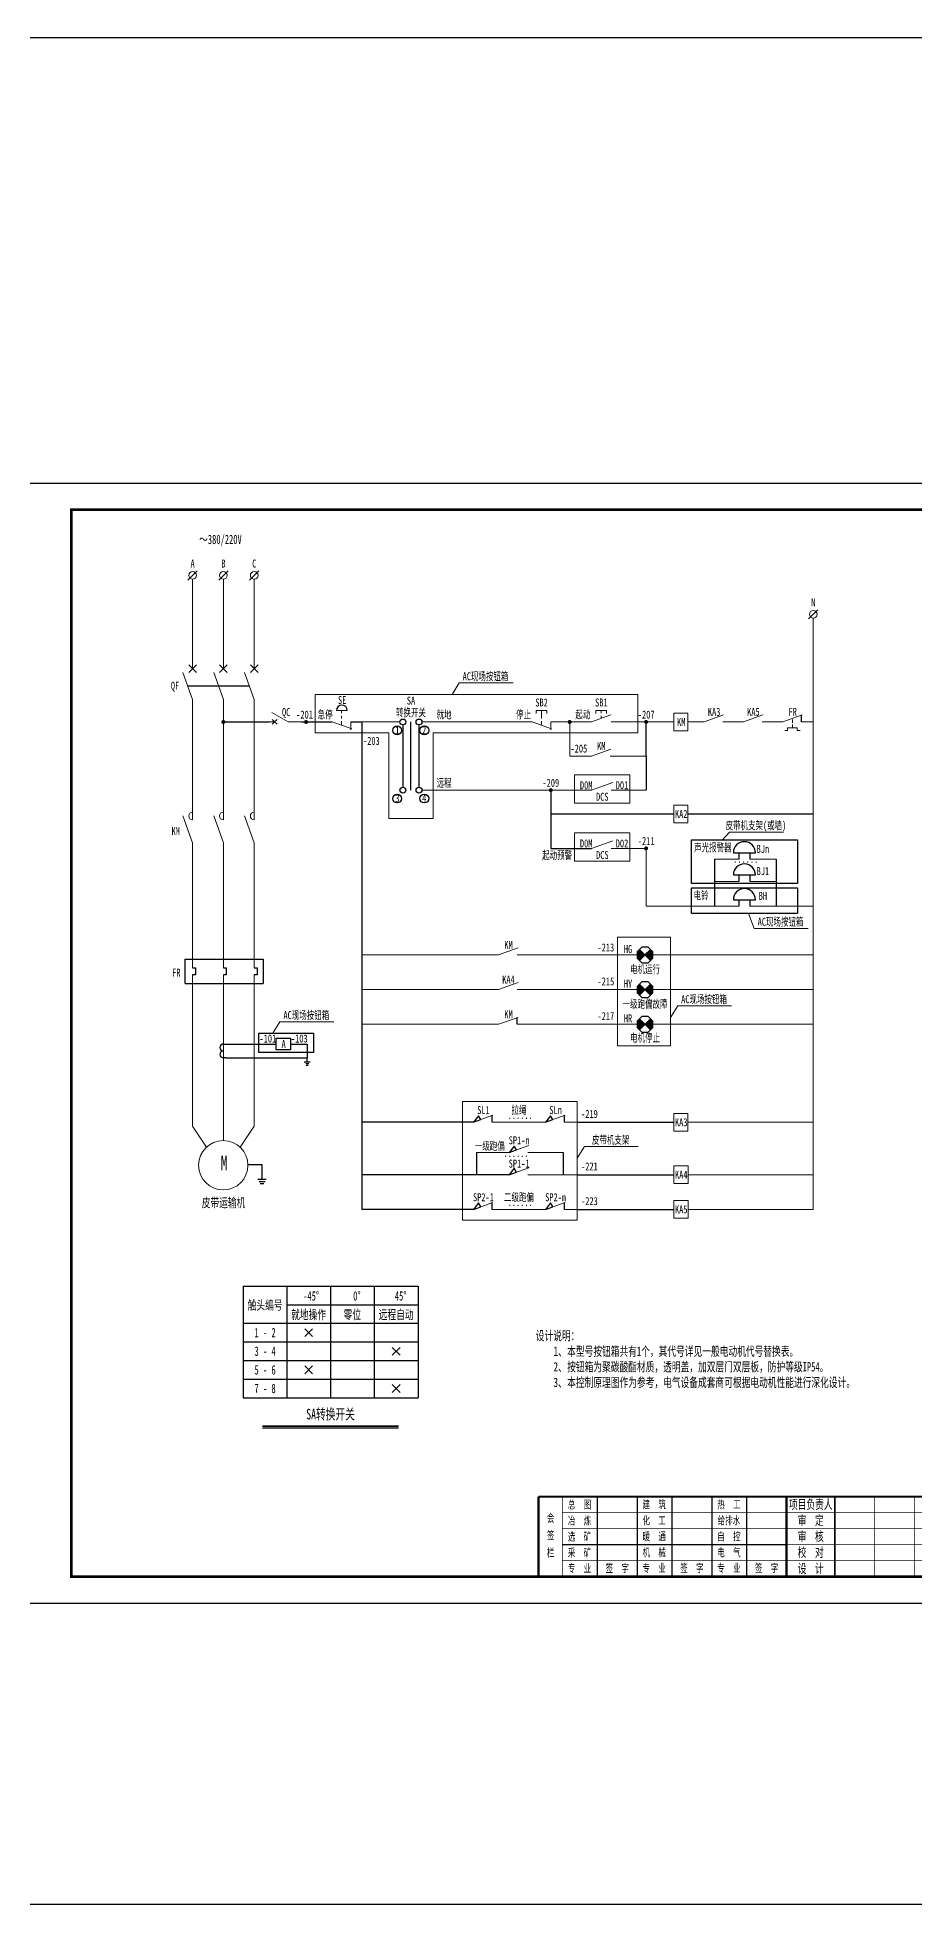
# Model space of a CAD drawing. Header units: millimetres. Extents: x 257344 to 1270023, y 272924 to 540726.
# Drawn here: x 1125034 to 1157905, y 272924 to 342924 of the extents above; entities that cross this region are included whole.
import ezdxf
from ezdxf.enums import TextEntityAlignment as Align

# ---------------------------------------------------------------- set-up
doc = ezdxf.new("R2010")
doc.units = ezdxf.units.MM
doc.linetypes.add('常规', pattern=[20, 10, 0, 10])
doc.linetypes.add('接地线', pattern=[1460, 500, 500, -200, 60, -200])
for name, color, linetype, lineweight in [('1轮廓实线层', 7, 'Continuous', 18), ('_0', 7, 'Continuous', 25), ('CAXA0层', 7, 'Continuous', 25), ('SW', 8, 'Continuous', 20)]:
    doc.layers.add(name, color=color, linetype=linetype, lineweight=lineweight)
for name, color, linetype in [('BORDER', 7, 'Continuous'), ('D1', 4, 'Continuous'), ('MX', 3, 'Continuous'), ('TEXT', 4, 'Continuous'), ('动力平面导线层', 3, '常规'), ('动力平面设备层', 1, 'Continuous'), ('图框', 7, 'Continuous'), ('标注-照明', 7, 'Continuous'), ('照明平面导线层', 3, 'Continuous'), ('照明平面设备层', 1, 'Continuous'), ('电气-接地设计-接地线', 3, '接地线'), ('电辅助1', 7, 'Continuous'), ('表格图框层', 7, 'Continuous')]:
    doc.layers.add(name, color=color, linetype=linetype)
doc.styles.add('HZ', font='', dxfattribs={"width": 0.75})
doc.styles.add('标准', font='', dxfattribs={"width": 0.667})
doc.styles.get('HZ').set_extended_font_data('SimSun')
doc.styles.get('标准').set_extended_font_data('NSimSun')

# ---------------------------------------------------------------- blocks, each defined once
blk = doc.blocks.new('3')
at = {"layer": 'TEXT', "color": 7, "lineweight": 25, "style": 'HZ', "width": 0.75}
for s, height, p in [('铜陵有色设计研究院有限责任公司', 400, (221501, 249018)), ('Tongling Nonferrous Design and Research Institute Co.,Ltd.', 200, (221613, 248659))]:
    blk.add_text(s, height=height, dxfattribs=at).set_placement(p)
blk = doc.blocks.new('铜陵有色图签02')
at = {"layer": '图框', "linetype": 'Continuous', "lineweight": 50}
for p, q in [((-38401, 3003), (-38401, 1)), ((-29100, 3001), (-29100, 0))]:
    blk.add_line(p, q, dxfattribs=at)
at = {"layer": '图框', "color": 7, "linetype": 'Continuous', "lineweight": 25}
for p, q in [((-36201, 3010), (-36201, 9)), ((-34701, 3010), (-34701, 9)), ((-33401, 3017), (-33401, 16)), ((-31901, 3017), (-31901, 16)), ((-30601, 3017), (-30601, 16)), ((-29100, 1201), (-37501, 1201))]:
    blk.add_line(p, q, dxfattribs=at)
at = {"layer": '图框', "color": 7, "linetype": 'Continuous', "lineweight": 35}
for p, q in [((-27300, 3001), (-27300, 1)), ((-21600, 1197), (-21600, -3)), ((-17100, 1200), (-17100, 0)), ((-15450, 0), (-15450, 1200)), ((-14550, 1200), (-14550, 0)), ((-12000, 1201), (-12000, 1)), ((-6900, 1202), (-6900, 2))]:
    blk.add_line(p, q, dxfattribs=at)
at = {"layer": '图框', "lineweight": 25}
blk.add_line((-17723, 1830), (-13223, 1830), dxfattribs=at)
at = {"layer": '图框', "lineweight": 70, "const_width": 70}
blk.add_lwpolyline([(-17980, 3001), (0, 3001), (-38401, 3001)], dxfattribs=at)
at = {"layer": '图框', "color": 7, "linetype": 'Continuous', "lineweight": 25, "const_width": 25}
for points in [[(-37501, 3000), (-37501, 0)], [(-25800, 3001), (-25800, 1)], [(-24300, 3001), (-24300, 1)], [(-23100, 2401), (-37501, 2401)], [(-23100, 1801), (-37501, 1801)], [(-23100, 1201), (-29100, 1201)], [(-602, 943), (-932, 371), (-272, 371), (-602, 943)], [(-12900, 600), (-18000, 600), (-37501, 600)]]:
    blk.add_lwpolyline(points, dxfattribs=at)
at = {"layer": '图框', "linetype": 'Continuous', "lineweight": 50, "const_width": 50}
for points in [[(-23100, 3001), (-23100, 1)], [(-18000, 3000), (-18000, 0)]]:
    blk.add_lwpolyline(points, dxfattribs=at)
at = {"layer": '图框', "lineweight": 50, "const_width": 50}
for points in [[(-12900, 3001), (-12900, 1)], [(-7800, 3001), (-7800, 1)], [(0, 3000), (0, 0)], [(-23100, 1200), (0, 1200)]]:
    blk.add_lwpolyline(points, dxfattribs=at)
at = {"layer": '图框', "lineweight": 25, "const_width": 35}
blk.add_lwpolyline([(-17723, 1930), (-13223, 1930)], dxfattribs=at)
at = {"layer": '图框', "color": 7, "linetype": 'Continuous', "lineweight": 35, "const_width": 25}
blk.add_lwpolyline([(-1200, 1201), (-1200, 0)], dxfattribs=at)
at = {"layer": '图框', "linetype": 'Continuous', "lineweight": 70, "const_width": 70}
blk.add_lwpolyline([(-38401, 1), (0, 0)], dxfattribs=at)
at = {"layer": '图框', "lineweight": 25}
blk.add_blockref('3', (-228268, -246986), dxfattribs=at)
at = {"layer": 'TEXT', "color": 7, "lineweight": 25, "style": '标准', "width": 0.667}
for s, height, p in [('总  图', 300, (-36862, 2555)), ('建  筑', 300, (-34062, 2562)), ('热  工', 300, (-31262, 2562)), ('项目负责人', 350, (-28197, 2541)), ('会', 300, (-37942, 2054)), ('冶  炼', 300, (-36862, 1955)), ('化  工', 300, (-34062, 1962)), ('给排水', 300, (-31262, 1962)), ('审  定', 350, (-28197, 1941)), ('签', 300, (-37942, 1404)), ('选  矿', 300, (-36862, 1355)), ('暖  通', 300, (-34062, 1362)), ('自  控', 300, (-31262, 1362)), ('审  核', 350, (-28197, 1341)), ('栏', 300, (-37942, 754)), ('采  矿', 300, (-36862, 754)), ('机  械', 300, (-34062, 761)), ('电  气', 300, (-31262, 761)), ('校  对', 350, (-28197, 741)), ('项目编号', 350, (-22343, 730)), ('专业', 350, (-17559, 730)), ('比例', 350, (-15009, 730)), ('所属', 350, (-12438, 730)), ('图号', 350, (-7339, 495)), ('专  业', 300, (-36862, 170)), ('签  字', 300, (-35449, 170)), ('专  业', 300, (-34062, 177)), ('签  字', 300, (-32649, 177)), ('专  业', 300, (-31262, 177)), ('签  字', 300, (-29849, 177)), ('设  计', 350, (-28197, 139)), ('设计阶段', 350, (-22343, 130)), ('图幅', 350, (-17559, 130)), ('日期', 350, (-15009, 130)), ('图号', 350, (-12438, 130))]:
    blk.add_text(s, height=height, dxfattribs=at).set_placement(p, align=Align.CENTER)
blk = doc.blocks.new('*U49')
at = {"layer": '1轮廓实线层'}
for p, q in [((0, 15), (0, 10)), ((0, 5), (-3.5, 11.06)), ((0, 10), (-0.88, 10.88)), ((0, 10), (-0.88, 9.12)), ((0, 10), (0.88, 10.88)), ((0, 10), (0.88, 9.12)), ((0, 5), (0, 0))]:
    blk.add_line(p, q, dxfattribs=at)

msp = doc.modelspace()

# ---------------------------------------------------------------- hatches: boundary and pattern name
at = {"linetype": 'ByBlock', "lineweight": 25}
h = msp.add_hatch(dxfattribs=at)
h.set_pattern_fill('ANSI31', color=3, scale=184.8, style=0)
h.set_pattern_definition([(45, (583397.426, 310720.05), (-16.3341666, 16.3341666), [])])
h.paths.add_polyline_path([(1147799.78629, 308525.08856), (1147590.88261, 308734.3394, 0.1991281417), (1147504.10629, 308525.08856, 0.1986966109), (1147590.53545, 308316.18488)])
h.paths.add_polyline_path([(1148009.03713, 308733.99224), (1147799.78629, 308525.08856), (1148008.68998, 308315.83772, 0.1991281417), (1148095.46629, 308525.08856, 0.1986966109)])
h = msp.add_hatch(dxfattribs=at)
h.set_pattern_fill('ANSI31', color=2, scale=184.8, style=0)
h.set_pattern_definition([(45, (583397.426, 309420.05), (-16.3341666, 16.3341666), [])])
h.paths.add_polyline_path([(1147799.78629, 307225.08856), (1147590.88261, 307434.3394, 0.1991281417), (1147504.10629, 307225.08856, 0.1986966109), (1147590.53545, 307016.18488)])
h.paths.add_polyline_path([(1148009.03713, 307433.99224), (1147799.78629, 307225.08856), (1148008.68998, 307015.83772, 0.1991281417), (1148095.46629, 307225.08856, 0.1986966109)])
h = msp.add_hatch(dxfattribs=at)
h.set_pattern_fill('ANSI31', color=1, scale=184.8, style=0)
h.set_pattern_definition([(45, (583397.426, 308120.05), (-16.3341666, 16.3341666), [])])
h.paths.add_polyline_path([(1147799.78629, 305925.08856), (1147590.88261, 306134.3394, 0.1991281417), (1147504.10629, 305925.08856, 0.1986966109), (1147590.53545, 305716.18488)])
h.paths.add_polyline_path([(1148009.03713, 306133.99224), (1147799.78629, 305925.08856), (1148008.68998, 305715.83772, 0.1991281417), (1148095.46629, 305925.08856, 0.1986966109)])

# ---------------------------------------------------------------- linework, layer by layer
at = {"color": 0, "linetype": 'ByBlock', "lineweight": 20}
for p, q in [((1150018.05727, 317259.44352), (1149412.94549, 317259.44352)), ((1151489.68232, 317259.44352), (1150719.79852, 317259.44352)), ((1152961.30737, 317259.44352), (1152191.42357, 317259.44352)), ((1153326.85682, 317349.89352), (1153326.85682, 317229.29352)), ((1153326.85682, 317162.29691), (1153326.85682, 317041.69691)), ((1154106.0741, 317259.44352), (1153663.04862, 317259.44352)), ((1153037.41682, 316933.15691), (1153145.95682, 316933.15691)), ((1153145.95682, 316933.15691), (1153145.95682, 317041.69691)), ((1153145.95682, 317041.69691), (1153507.75682, 317041.69691)), ((1153507.75682, 317041.69691), (1153507.75682, 316933.15691)), ((1153507.75682, 316933.15691), (1153616.29682, 316933.15691))]:
    msp.add_line(p, q, dxfattribs=at)
at = {"color": 3, "linetype": 'ByBlock', "lineweight": 25}
for p, q in [((1148009.03713, 308733.99224), (1147590.53545, 308316.18488)), ((1148008.68998, 308315.83772), (1147590.88261, 308734.3394))]:
    msp.add_line(p, q, dxfattribs=at)
at = {"linetype": 'ByBlock'}
for p, q in [((1130567.1072, 308363.05692), (1133489.4935, 308363.05692)), ((1130567.1072, 307458.17327), (1130567.1072, 308363.05692)), ((1130849.06131, 308038.77932), (1130956.868, 308038.77932)), ((1130956.868, 308038.77932), (1130956.868, 307782.45087)), ((1132003.92691, 308038.77932), (1132111.7336, 308038.77932)), ((1132111.7336, 308038.77932), (1132111.7336, 307782.45087)), ((1133158.79251, 308038.77932), (1133266.5992, 308038.77932)), ((1133266.5992, 308038.77932), (1133266.5992, 307782.45087)), ((1133489.4935, 308363.05692), (1133489.4935, 307458.17327)), ((1130567.1072, 307458.17327), (1133489.4935, 307458.17327)), ((1130956.868, 307782.45087), (1130849.06131, 307782.45087)), ((1132111.7336, 307782.45087), (1132003.92691, 307782.45087)), ((1133266.5992, 307782.45087), (1133158.79251, 307782.45087))]:
    msp.add_line(p, q, dxfattribs=at)
at = {"color": 2, "linetype": 'ByBlock', "lineweight": 25}
for p, q in [((1148009.03713, 307433.99224), (1147590.53545, 307016.18488)), ((1148008.68998, 307015.83772), (1147590.88261, 307434.3394))]:
    msp.add_line(p, q, dxfattribs=at)
at = {"color": 1, "linetype": 'ByBlock', "lineweight": 25}
for p, q in [((1148009.03713, 306133.99224), (1147590.53545, 305716.18488)), ((1148008.68998, 305715.83772), (1147590.88261, 306134.3394))]:
    msp.add_line(p, q, dxfattribs=at)
at = {"color": 3}
msp.add_lwpolyline([(267543.57835, 342923.7246), (1270023.47933, 342923.7246), (1270023.47933, 272923.7246), (267543.57835, 272923.7246)], close=True, dxfattribs=at)
at = {"color": 7, "linetype": 'ByBlock', "lineweight": 20, "const_width": 75}
for points in [[(1131966.42691, 317259.44352, 1), (1132041.42691, 317259.44352, 1)], [(1135065.98303, 317259.44352, 1), (1135140.98303, 317259.44352, 1)], [(1144942.87741, 317259.44352, 1), (1145017.87741, 317259.44352, 1)], [(1147806.55341, 317259.44352, 1), (1147881.55341, 317259.44352, 1)], [(1144232.23906, 314703.19514, 1), (1144307.23906, 314703.19514, 1)], [(1147806.55341, 312520.37493, 1), (1147881.55341, 312520.37493, 1)]]:
    msp.add_lwpolyline(points, format="xyb", close=True, dxfattribs=at)
at = {"color": 3, "linetype": 'ByBlock', "lineweight": 25}
msp.add_lwpolyline([(1147677.31163, 308820.76856), (1147504.10629, 308647.56322), (1147504.10629, 308402.61389), (1147677.31163, 308229.40856), (1147922.26096, 308229.40856), (1148095.46629, 308402.61389), (1148095.46629, 308647.56322), (1147922.26096, 308820.76856)], close=True, dxfattribs=at)
at = {"color": 2, "linetype": 'ByBlock', "lineweight": 25}
msp.add_lwpolyline([(1147677.31163, 307520.76856), (1147504.10629, 307347.56322), (1147504.10629, 307102.61389), (1147677.31163, 306929.40856), (1147922.26096, 306929.40856), (1148095.46629, 307102.61389), (1148095.46629, 307347.56322), (1147922.26096, 307520.76856)], close=True, dxfattribs=at)
at = {"color": 1, "linetype": 'ByBlock', "lineweight": 25}
msp.add_lwpolyline([(1147677.31163, 306220.76856), (1147504.10629, 306047.56322), (1147504.10629, 305802.61389), (1147677.31163, 305629.40856), (1147922.26096, 305629.40856), (1148095.46629, 305802.61389), (1148095.46629, 306047.56322), (1147922.26096, 306220.76856)], close=True, dxfattribs=at)
at = {"layer": '_0', "color": 0, "linetype": 'ByBlock', "ltscale": 500}
msp.add_line((1130668.61356, 318609.56866), (1132978.34476, 318609.56866), dxfattribs=at)
at = {"layer": '_0', "color": 0, "lineweight": -3}
for p, q in [((1132090.59356, 304665.82271), (1132003.9269, 304665.82272)), ((1132003.92691, 305185.82272), (1132090.59358, 305185.82271))]:
    msp.add_line(p, q, dxfattribs=at)
at = {"layer": '_0', "color": 0}
for p, q in [((1132090.59356, 304665.74525), (1135144.15931, 304665.74525)), ((1132090.59358, 305185.74525), (1133984.84333, 305185.74525)), ((1134516.53587, 305185.74525), (1135144.15931, 305185.74525)), ((1135031.65931, 304515.74525), (1135256.65931, 304515.74525)), ((1135144.15931, 305185.74525), (1135144.15931, 304665.74525)), ((1135144.15931, 304515.74525), (1135144.15931, 304665.74525)), ((1135089.69966, 304455.74525), (1135200.10011, 304455.74525)), ((1135107.25808, 304394.83321), (1135181.34769, 304394.83321))]:
    msp.add_line(p, q, dxfattribs=at)
at = {"layer": '_0', "color": 0, "linetype": 'ByBlock'}
msp.add_line((1132921.92274, 300668.29164), (1133454.21678, 300668.29164), dxfattribs=at)
at = {"layer": '_0', "linetype": 'ByBlock'}
msp.add_line((1133454.21678, 300119.92173), (1133454.21678, 300672.30563), dxfattribs=at)
at = {"layer": '_0', "color": 0, "lineweight": -3}
for centre in [(1132003.9269, 304795.74526), (1132003.92691, 305055.74526)]:
    msp.add_arc(centre, 130, 89.9999984525, 269.9999984525, dxfattribs=at)
at = {"layer": 'BORDER'}
msp.add_lwpolyline([(1133984.84333, 305401.22201), (1134516.53587, 305401.22201), (1134516.53587, 304970.2685), (1133984.84333, 304970.2685)], close=True, dxfattribs=at)
at = {"layer": 'CAXA0层', "color": 2, "linetype": 'ByBlock', "lineweight": 40}
msp.add_line((1133471.20875, 290856.75268), (1138569.35404, 290856.75268), dxfattribs=at)
at = {"layer": 'CAXA0层', "color": 2, "linetype": 'ByBlock', "lineweight": 0}
msp.add_line((1133471.20875, 290791.26975), (1138569.35404, 290791.26975), dxfattribs=at)
at = {"layer": 'D1', "color": 2, "linetype": 'ByBlock'}
for p, q in [((1151115.42495, 312358.84276), (1151940.95775, 312358.84276)), ((1151321.82495, 312358.84276), (1151321.82495, 312111.00874)), ((1151734.59135, 312358.84276), (1151734.59135, 312111.00874)), ((1151115.42495, 311525.37289), (1151940.95775, 311525.37289)), ((1151321.82495, 311525.37289), (1151321.82495, 311277.53886)), ((1151734.59135, 311525.37289), (1151734.59135, 311277.53886)), ((1151115.42495, 310597.48539), (1151940.95775, 310597.48539)), ((1151321.82495, 310597.48539), (1151321.82495, 310349.65136)), ((1151734.59135, 310597.48539), (1151734.59135, 310349.65136))]:
    msp.add_line(p, q, dxfattribs=at)
at = {"layer": 'D1', "color": 1, "linetype": 'ByBlock'}
msp.add_arc((1136445.2947, 317691.05932), 200.52575, 0, 180, dxfattribs=at)
at = {"layer": 'D1', "color": 2, "linetype": 'ByBlock'}
for centre in [(1151528.19135, 312358.84276), (1151528.19135, 311525.37289), (1151528.19135, 310597.48539)]:
    msp.add_arc(centre, 412.7664, 0, 180, dxfattribs=at)
at = {"layer": 'MX', "color": 7, "linetype": 'ByBlock', "lineweight": 20}
for p, q in [((1130675.83147, 322580.28953), (1131022.29115, 322926.74921)), ((1131830.69707, 322580.28953), (1132177.15675, 322926.74921)), ((1132985.56267, 322580.28953), (1133332.02235, 322926.74921)), ((1130849.06131, 322609.33142), (1130849.06131, 319259.18056)), ((1132003.92691, 322609.33142), (1132003.92691, 319259.18056)), ((1133158.79251, 322609.33142), (1133158.79251, 319259.18056)), ((1153932.79907, 321120.53205), (1154279.25875, 321466.99173)), ((1130993.41951, 319403.53876), (1130704.70311, 319114.82236)), ((1130993.41951, 319114.82236), (1130704.70311, 319403.53876)), ((1132148.28511, 319403.53876), (1131859.56871, 319114.82236)), ((1132148.28511, 319114.82236), (1131859.56871, 319403.53876)), ((1133303.15071, 319403.53876), (1133014.43431, 319114.82236)), ((1133303.15071, 319114.82236), (1133014.43431, 319403.53876)), ((1130849.06131, 318104.31496), (1130488.16581, 319114.82236)), ((1132003.92691, 318104.31496), (1131643.03141, 319114.82236)), ((1133158.79251, 318104.31496), (1132797.89701, 319114.82236)), ((1130849.06131, 313591.68373), (1130849.06131, 318114.44908)), ((1132003.92691, 313591.68373), (1132003.92691, 318114.44908)), ((1133158.79251, 313591.68373), (1133158.79251, 318114.44908)), ((1130849.06131, 312725.53453), (1130488.16581, 313736.04193)), ((1132003.92691, 312725.53453), (1131643.03141, 313736.04193)), ((1133158.79251, 312725.53453), (1132797.89701, 313736.04193)), ((1130849.06131, 308038.77932), (1130849.06131, 312725.53453)), ((1132003.92691, 312725.53453), (1132003.92691, 308038.77932)), ((1133158.79251, 312725.53453), (1133158.79251, 308038.77932)), ((1130849.06131, 307791.30595), (1130849.06131, 302112.03162)), ((1132003.92691, 307782.45087), (1132003.92691, 301566.18721)), ((1133158.79251, 307782.45087), (1133158.79251, 302112.03162)), ((1130849.06131, 302112.03162), (1131375.31726, 301314.20605)), ((1133158.79251, 302112.03162), (1132632.53657, 301314.20605))]:
    msp.add_line(p, q, dxfattribs=at)
for centre, radius in [((1130849.06131, 322753.51594), 144.35795), ((1132003.92495, 322753.51594), 144.35795), ((1133158.78859, 322753.51594), 144.35795), ((1154106.02499, 321293.75846), 144.35795), ((1131998.39563, 300642.31128), 923.89248)]:
    msp.add_circle(centre, radius, dxfattribs=at)
for centre in [(1130849.06131, 313736.04193), (1132003.92691, 313736.04193), (1133158.79251, 313736.04193)]:
    msp.add_arc(centre, 144.3582, 89.9999972252, 269.9999944505, dxfattribs=at)
at = {"layer": 'SW', "color": 7, "linetype": 'ByBlock', "lineweight": 25}
for p, q in [((1132741.51788, 296113.03657), (1139299.04492, 296113.03657)), ((1132741.51788, 296113.03657), (1132741.51788, 291923.98307)), ((1134380.89964, 296113.03657), (1134380.89964, 291923.98307)), ((1136020.2814, 296113.03657), (1136020.2814, 291923.98307)), ((1137659.66316, 296113.03657), (1137659.66316, 291923.98307)), ((1139299.04492, 296113.03657), (1139299.04492, 291923.98307)), ((1134380.89964, 295414.86099), (1139299.04492, 295414.86099)), ((1132741.51788, 294716.6854), (1139299.04492, 294716.6854)), ((1132741.51788, 294018.50982), (1139299.04492, 294018.50982)), ((1135052.48511, 294513.94944), (1135348.69593, 294217.73863)), ((1135052.48511, 294217.73863), (1135348.69593, 294513.94944)), ((1132741.51788, 293320.33424), (1139299.04492, 293320.33424)), ((1138331.24863, 293815.77386), (1138627.45945, 293519.56305)), ((1138331.24863, 293519.56305), (1138627.45945, 293815.77386)), ((1132741.51788, 292622.15866), (1139299.04492, 292622.15866)), ((1135052.48511, 293117.59828), (1135348.69593, 292821.38746)), ((1135052.48511, 292821.38746), (1135348.69593, 293117.59828)), ((1132741.51788, 291923.98307), (1139299.04492, 291923.98307)), ((1132741.51788, 291923.98307), (1139299.04492, 291923.98307)), ((1132741.51788, 291923.98307), (1139299.04492, 291923.98307)), ((1138331.24863, 292419.42269), (1138627.45945, 292123.21188)), ((1138331.24863, 292123.21188), (1138627.45945, 292419.42269))]:
    msp.add_line(p, q, dxfattribs=at)
at = {"layer": 'TEXT', "color": 7, "linetype": 'ByBlock', "ltscale": 100}
for centre in [(1138730.00675, 317259.44352), (1139333.49425, 317259.44352)]:
    msp.add_circle(centre, 109.725, dxfattribs=at)
at = {"layer": '动力平面导线层', "color": 0, "linetype": 'ByBlock'}
for p, q in [((1134925.1565, 317259.44352), (1136079.73763, 317259.44352)), ((1136781.47888, 317259.44352), (1137204.50815, 317259.44352)), ((1137204.48632, 298988.59366), (1137204.50815, 317259.44352)), ((1147844.05341, 315981.31933), (1147844.05341, 314703.19514)), ((1144269.73906, 314703.19514), (1144269.73906, 312520.37493)), ((1144269.73906, 313811.62147), (1148877.19801, 313811.62147)), ((1144269.73906, 312520.37493), (1145791.36748, 312520.37493)), ((1150405.3032, 312111.00874), (1150405.3032, 310349.65136)), ((1152718.71385, 312111.00874), (1152718.71385, 310349.65136)), ((1141374.69365, 302256.07829), (1137204.49022, 302256.07829)), ((1145263.78404, 302256.07829), (1148877.19039, 302256.07829)), ((1141485.24197, 301122.06353), (1141485.24197, 300288.59366)), ((1144737.26082, 301122.06353), (1144737.26082, 300288.59366)), ((1142711.87715, 300288.59366), (1137204.48787, 300288.59366)), ((1145263.81148, 300288.59366), (1148877.21784, 300288.59366)), ((1141374.7211, 298988.59366), (1137204.48632, 298988.59366)), ((1145263.81148, 298988.59366), (1148877.21784, 298988.59366))]:
    msp.add_line(p, q, dxfattribs=at)
at = {"layer": '动力平面导线层', "color": 0, "linetype": 'ByBlock', "lineweight": -3, "ltscale": 100}
for p, q in [((1153663.04862, 317259.44352), (1153663.04862, 317520.87559)), ((1142076.40746, 302256.07829), (1142076.40746, 302517.51036)), ((1144780.09246, 302256.07829), (1144780.09246, 302517.51036)), ((1142076.4349, 298988.59366), (1142076.4349, 299250.02573)), ((1144780.1199, 298988.59366), (1144780.1199, 299250.02573))]:
    msp.add_line(p, q, dxfattribs=at)
at = {"layer": '动力平面导线层', "color": 3, "linetype": 'ByBlock'}
for p, q in [((1149541.70459, 312840.4468), (1153514.71172, 312840.4468)), ((1149541.70459, 311205.93442), (1149541.70459, 312840.4468)), ((1153514.71172, 312840.4468), (1153514.71172, 311205.93442)), ((1153514.71172, 311205.93442), (1149541.70459, 311205.93442))]:
    msp.add_line(p, q, dxfattribs=at)
at = {"layer": '动力平面导线层', "color": 6, "linetype": 'ByBlock'}
for p, q in [((1149541.70459, 311045.98949), (1153514.71172, 311045.98949)), ((1149541.70459, 310081.74838), (1149541.70459, 311045.98949)), ((1153514.71172, 311045.98949), (1153514.71172, 310081.74838)), ((1153514.71172, 310081.74838), (1149541.70459, 310081.74838))]:
    msp.add_line(p, q, dxfattribs=at)
msp.add_lwpolyline([(1133326.94883, 305589.42035), (1135382.8751, 305589.42035), (1135382.8751, 304868.39569), (1133326.94883, 304868.39569)], close=True, dxfattribs=at)
at = {"layer": '动力平面设备层', "color": 0, "linetype": 'ByBlock', "lineweight": -3, "ltscale": 100}
for p, q in [((1133299.44519, 300119.92173), (1133608.98838, 300119.92173)), ((1133341.15508, 300035.70725), (1133567.27848, 300035.70725)), ((1133382.86497, 299951.49278), (1133525.56859, 299951.49278))]:
    msp.add_line(p, q, dxfattribs=at)
at = {"layer": '图框', "linetype": 'Continuous', "lineweight": 100, "const_width": 100}
msp.add_lwpolyline([(1126308.79781, 285214.48919), (1182208.79781, 285214.48919), (1182208.79781, 325214.48919), (1126308.79781, 325214.48919)], close=True, dxfattribs=at)
at = {"layer": '标注-照明', "linetype": 'ByBlock', "lineweight": 25, "ltscale": 100}
for p, q in [((1132003.92691, 317259.44352), (1133738.07818, 317259.44352)), ((1138730.00675, 317149.71852), (1138730.00675, 314812.92014)), ((1139333.49425, 317149.71852), (1139333.49425, 314812.92014)), ((1143015.11518, 305925.08856), (1143015.11518, 306186.52063))]:
    msp.add_line(p, q, dxfattribs=at)
at = {"layer": '标注-照明', "color": 0, "linetype": 'ByBlock', "lineweight": 25, "ltscale": 100}
msp.add_line((1139031.96099, 314703.19514), (1139031.96099, 317259.44352), dxfattribs=at)
at = {"layer": '标注-照明', "linetype": 'ByBlock', "lineweight": 25, "ltscale": 100}
for centre, radius in [((1138516.71108, 316944.09176), 164.79793), ((1139532.95214, 316944.09176), 164.79793), ((1138516.71108, 314387.84339), 164.79793), ((1138730.00675, 314703.19514), 109.725), ((1139333.49425, 314703.19514), 109.725), ((1139532.95214, 314387.84339), 164.79793)]:
    msp.add_circle(centre, radius, dxfattribs=at)
at = {"layer": '照明平面导线层', "color": 0, "linetype": 'ByBlock', "lineweight": 20}
for p, q in [((1154106.28763, 298988.59366), (1154106.02891, 321149.40051)), ((1136079.73763, 317259.44352), (1136810.85177, 316998.01145)), ((1136430.60826, 317590.81057), (1136430.60826, 317691.05932)), ((1136430.60826, 317384.75445), (1136430.60826, 317485.0032)), ((1136430.60826, 317133.97906), (1136430.60826, 317284.5057)), ((1136781.47888, 317259.44352), (1136781.47888, 316958.22381)), ((1137204.50815, 317259.44352), (1138620.28175, 317259.44352)), ((1143567.99781, 317259.44352), (1139443.21925, 317259.44352)), ((1143567.99781, 317259.44352), (1144299.11194, 316998.01145)), ((1143918.86843, 317490.56182), (1143918.86843, 317691.05932)), ((1143918.86843, 317384.75445), (1143918.86843, 317485.0032)), ((1143918.86843, 317133.97906), (1143918.86843, 317284.5057)), ((1145791.36748, 317259.44352), (1144269.73906, 317259.44352)), ((1144269.73906, 317259.44352), (1144269.73906, 316958.22381)), ((1144980.37741, 317259.44352), (1144980.37741, 315981.31933)), ((1145791.36748, 317259.44352), (1146522.48162, 317520.87559)), ((1146156.92455, 317590.81057), (1146156.92455, 317691.05932)), ((1146156.92455, 317390.15955), (1146156.92455, 317485.35263)), ((1146534.06696, 317259.44352), (1148877.19801, 317259.44352)), ((1150018.05727, 317259.44352), (1150749.1714, 317520.87559)), ((1151489.68232, 317259.44352), (1152220.79645, 317520.87559)), ((1152961.30737, 317259.44352), (1153692.4215, 317520.87559)), ((1145791.36748, 315981.31933), (1144980.37741, 315981.31933)), ((1145791.36748, 315981.31933), (1146522.48162, 316242.7514)), ((1146493.10873, 315981.31933), (1147844.05341, 315981.31933)), ((1139443.21925, 314703.19514), (1140230.60902, 314703.19514)), ((1140230.60902, 314703.19514), (1145791.36748, 314703.19514)), ((1146534.06696, 314703.19514), (1147844.05341, 314703.19514)), ((1146534.06696, 312520.37493), (1147844.05341, 312520.37493)), ((1147844.05341, 312520.37493), (1147844.05341, 310349.65136)), ((1150405.3032, 312111.00874), (1151321.82495, 312111.00874)), ((1151734.59135, 312111.00874), (1152718.71385, 312111.00874)), ((1150405.3032, 311277.53886), (1151321.82495, 311277.53886)), ((1151734.59135, 311277.53886), (1152718.71385, 311277.53886)), ((1147844.05341, 310349.65136), (1151321.82495, 310349.65136)), ((1151734.59135, 310349.65136), (1154106.14885, 310349.65136)), ((1142313.37393, 308525.08856), (1143044.48806, 308786.52063)), ((1137204.49771, 308525.08856), (1142313.37393, 308525.08856)), ((1143015.11518, 308525.08856), (1147504.10629, 308525.08856)), ((1148095.46629, 308525.08856), (1154106.18222, 308525.08856)), ((1142313.37393, 307225.08856), (1143044.48806, 307486.52063)), ((1137204.49616, 307225.08856), (1142313.37393, 307225.08856)), ((1143015.11518, 307225.08856), (1147504.10629, 307225.08856)), ((1148095.46629, 307225.08856), (1154106.21044, 307225.08856)), ((1142313.37393, 305925.08856), (1137204.49461, 305925.08856)), ((1142313.37393, 305925.08856), (1143044.48806, 306186.52063)), ((1143015.11518, 305925.08856), (1147504.10629, 305925.08856)), ((1148095.46629, 305925.08856), (1154106.19633, 305925.08856)), ((1141374.69365, 302256.07829), (1142105.80779, 302517.51036)), ((1144078.37865, 302256.07829), (1144809.49278, 302517.51036)), ((1142076.4349, 302256.07829), (1144078.37865, 302256.07829)), ((1144780.1199, 302256.07829), (1145263.78404, 302256.07829)), ((1149412.93787, 302256.07829), (1154106.23966, 302256.07829)), ((1141485.24197, 301122.06353), (1142711.87715, 301122.06353)), ((1142711.87715, 301122.06353), (1143442.99129, 301383.4956)), ((1143413.6184, 301122.06353), (1144737.26082, 301122.06353)), ((1142711.87715, 300288.59366), (1143442.99129, 300550.02573)), ((1143413.6184, 300288.59366), (1145263.81148, 300288.59366)), ((1149412.96532, 300288.59366), (1154106.26711, 300288.59366)), ((1141374.7211, 298988.59366), (1142105.83523, 299250.02573)), ((1142076.46235, 298988.59366), (1144078.40609, 298988.59366)), ((1144078.40609, 298988.59366), (1144809.52023, 299250.02573)), ((1144780.14734, 298988.59366), (1145263.81148, 298988.59366)), ((1149412.96532, 298988.59366), (1154106.26711, 298988.59366))]:
    msp.add_line(p, q, dxfattribs=at)
at = {"layer": '照明平面导线层', "color": 6, "linetype": 'ByBlock', "lineweight": 20}
for p, q in [((1140838.63699, 318720.39948), (1140573.75673, 318292.77246)), ((1140838.63699, 318720.39948), (1142857.27557, 318720.39948)), ((1135446.02649, 318292.77246), (1147529.15841, 318292.77246)), ((1147529.15841, 318292.77246), (1147529.15841, 316857.94219)), ((1138197.2487, 316857.94219), (1135446.02649, 316857.94219)), ((1147529.15841, 316857.94219), (1139864.19767, 316857.94219)), ((1151893.21687, 309518.29484), (1151676.8258, 310081.74838)), ((1151893.21687, 309518.29484), (1153911.85545, 309518.29484)), ((1146765.39902, 309188.50544), (1148761.37769, 309188.50544)), ((1146766.3016, 305116.01386), (1146766.3016, 309188.50544)), ((1148761.37769, 305116.01386), (1148761.37769, 309188.50544)), ((1149026.25795, 306614.35482), (1148761.37769, 306186.7278)), ((1149026.25795, 306614.35482), (1151044.89653, 306614.35482)), ((1134124.56125, 306017.04737), (1133859.68098, 305589.42035)), ((1134124.56125, 306017.04737), (1136143.19982, 306017.04737)), ((1146765.39902, 305116.01386), (1148761.37769, 305116.01386))]:
    msp.add_line(p, q, dxfattribs=at)
at = {"layer": '照明平面导线层', "color": 1, "linetype": 'ByBlock', "lineweight": 20}
msp.add_line((1136645.7922, 317691.05932), (1136244.7972, 317691.05932), dxfattribs=at)
at = {"layer": '照明平面导线层', "color": 7, "linetype": 'ByBlock', "lineweight": 20}
for p, q in [((1145791.36748, 314703.19514), (1146595.59303, 314990.77042)), ((1145791.36748, 312520.37493), (1146595.59303, 312807.95021))]:
    msp.add_line(p, q, dxfattribs=at)
at = {"layer": '照明平面导线层', "color": 3, "linetype": 'ByBlock', "lineweight": 20}
for p, q in [((1150971.773, 313132.21793), (1150706.89274, 312840.4468)), ((1150971.773, 313132.21793), (1152990.41158, 313132.21793)), ((1140958.66386, 303036.37158), (1145263.78404, 303036.37158)), ((1140958.66386, 298585.85071), (1140958.66386, 303036.37158)), ((1145263.78404, 303036.37158), (1145263.78404, 298585.85071)), ((1145528.69175, 301340.32778), (1145263.81148, 300912.70076)), ((1145528.69175, 301340.32778), (1147547.33033, 301340.32778)), ((1145263.78404, 298585.85071), (1140958.66386, 298585.85071))]:
    msp.add_line(p, q, dxfattribs=at)
at = {"layer": '照明平面导线层', "color": 0, "linetype": 'ByBlock', "lineweight": 20}
for points in [[(1144119.36593, 317570.76082), (1144119.36593, 317691.05932), (1143718.37093, 317691.05932), (1143718.37093, 317570.76082)], [(1146357.42205, 317570.76082), (1146357.42205, 317691.05932), (1145956.42705, 317691.05932), (1145956.42705, 317570.76082)]]:
    msp.add_lwpolyline(points, dxfattribs=at)
for points in [[(1148877.19801, 317590.21686), (1149412.94549, 317590.21686), (1149412.94549, 316928.67017), (1148877.19801, 316928.67017)], [(1148877.19801, 314142.39481), (1149412.94549, 314142.39481), (1149412.94549, 313480.84812), (1148877.19801, 313480.84812)], [(1148877.19039, 302586.85164), (1149412.93787, 302586.85164), (1149412.93787, 301925.30495), (1148877.19039, 301925.30495)], [(1148877.21784, 300619.367), (1149412.96532, 300619.367), (1149412.96532, 299957.82031), (1148877.21784, 299957.82031)], [(1148877.21784, 299319.367), (1149412.96532, 299319.367), (1149412.96532, 298657.82031), (1148877.21784, 298657.82031)]]:
    msp.add_lwpolyline(points, close=True, dxfattribs=at)
at = {"layer": '照明平面设备层', "color": 0, "lineweight": -3, "ltscale": 100}
msp.add_lwpolyline([(1123808.79781, 326214.48919), (1183208.79781, 326214.48919), (1183208.79781, 284214.48919), (1123808.79781, 284214.48919)], close=True, dxfattribs=at)
at = {"layer": '电气-接地设计-接地线', "color": 0, "linetype": 'ByBlock', "lineweight": -3}
for p, q in [((1147844.05341, 315981.31933), (1147844.05341, 317259.44352)), ((1149412.94549, 313811.62147), (1154106.04533, 313811.62147))]:
    msp.add_line(p, q, dxfattribs=at)
at = {"layer": '电辅助1', "color": 7, "linetype": 'ByBlock', "ltscale": 100}
for points in [[(1141649.85511, 302354.47063), (1141558.84285, 302496.5079), (1141374.69365, 302256.07829)], [(1144353.5401, 302354.47063), (1144262.52784, 302496.5079), (1144078.37865, 302256.07829)], [(1142987.03861, 301220.45586), (1142896.02635, 301362.49314), (1142711.87715, 301122.06353)], [(1142987.03861, 300386.98599), (1142896.02635, 300529.02327), (1142711.87715, 300288.59366)], [(1141649.88255, 299086.98599), (1141558.87029, 299229.02327), (1141374.7211, 298988.59366)], [(1144353.56755, 299086.98599), (1144262.55529, 299229.02327), (1144078.40609, 298988.59366)]]:
    msp.add_lwpolyline(points, close=True, dxfattribs=at)
at = {"layer": '表格图框层', "color": 6, "linetype": 'ByBlock', "lineweight": 20, "ltscale": 50}
for p, q in [((1135446.02649, 316857.94219), (1135446.02649, 318292.77246)), ((1138197.2487, 313634.34915), (1138197.2487, 316857.94219)), ((1139864.19767, 316857.94219), (1139864.19767, 313634.34915)), ((1139864.19767, 313634.34915), (1138197.2487, 313634.34915))]:
    msp.add_line(p, q, dxfattribs=at)
at = {"layer": '表格图框层', "color": 4, "linetype": 'ByBlock', "lineweight": 20, "ltscale": 50}
for p, q in [((1145156.75642, 315282.20276), (1147230.2041, 315282.20276)), ((1145156.75642, 315282.20276), (1145156.75642, 314218.84886)), ((1147230.2041, 315282.20276), (1147230.2041, 314218.84886)), ((1145156.75642, 314218.84886), (1147230.2041, 314218.84886)), ((1145156.75642, 313099.38255), (1147230.2041, 313099.38255)), ((1145156.75642, 313099.38255), (1145156.75642, 312036.02865)), ((1147230.2041, 313099.38255), (1147230.2041, 312036.02865)), ((1145156.75642, 312036.02865), (1147230.2041, 312036.02865))]:
    msp.add_line(p, q, dxfattribs=at)

# ---------------------------------------------------------------- block references
at = {"layer": '_0', "color": 3, "linetype": 'ByBlock', "xscale": -100, "yscale": 100, "zscale": 100, "rotation": 90}
msp.add_blockref('*U49', (1134925.1565, 317259.44352), dxfattribs=at)
at = {"layer": '图框', "lineweight": 25}
msp.add_blockref('铜陵有色图签02', (1182208.79781, 285214.48919), dxfattribs=at)

# ---------------------------------------------------------------- texts
at = {"layer": 'SW', "color": 4, "linetype": 'ByBlock', "lineweight": 25, "style": '标准', "width": 0.667}
msp.add_text('皮带运输机', height=350, dxfattribs=at).set_placement((1132009.80474, 299065.86643), align=Align.CENTER)
at = {"layer": 'SW', "color": 7, "linetype": 'ByBlock', "lineweight": 25, "style": '标准', "width": 0.667}
for s, p in [('触头编号', (1133566.72836, 295223.45999)), ('-45°', (1135292.95929, 295569.1022)), ('0°', (1137007.60354, 295569.1022)), ('45°', (1138646.25041, 295569.1022)), ('就地操作', (1135196.9098, 294870.92661)), ('零位', (1136836.29156, 294870.92661)), ('远程自动', (1138475.67332, 294870.92661)), ('1 - 2', (1133566.72836, 294194.14841)), ('3 - 4', (1133566.72836, 293495.97283)), ('5 - 6', (1133566.72836, 292797.79724)), ('7 - 8', (1133566.72836, 292099.62166))]:
    msp.add_text(s, height=350, dxfattribs=at).set_placement(p, align=Align.CENTER)
at = {"layer": 'SW', "color": 2, "linetype": 'ByBlock', "lineweight": 25, "style": '标准', "width": 0.667}
msp.add_text('SA转换开关', height=400, dxfattribs=at).set_placement((1136020.05367, 291111.76671), align=Align.CENTER)
at = {"layer": 'SW', "color": 0, "linetype": 'ByBlock', "lineweight": 25, "insert": (1143708.91771, 294428.5442), "char_height": 350, "width": 15549.5365845, "attachment_point": 1, "style": '标准'}
msp.add_mtext('设计说明：\\P{\\W0.7;    1、\\W0.667;\\C7;本型号按钮箱共有1个，其代号详见一般电动机代号替换表。\\P\\W0.7;\\C0;    2、\\W0.667;\\C7;按钮箱为聚碳酸酯材质，透明盖，加双层门双层板，防护等级IP54。\\P\\W0.7;\\C0;    3、\\W0.667;\\C7;本控制原理图作为参考，电气设备成套商可根据电动机性能进行深化设计。}', dxfattribs=at)
at = {"layer": 'TEXT', "color": 7, "linetype": 'ByBlock', "ltscale": 100, "style": '标准', "width": 0.667}
for s, height, p in [('～380/220V', 350, (1131893.24727, 323928.54141)), ('A', 300, (1130851.44087, 323048.10017)), ('B', 300, (1132006.30647, 323048.10017)), ('C', 300, (1133161.17207, 323048.10017)), ('N', 300, (1154108.40847, 321588.3427)), ('QF', 300, (1130192.12379, 318469.96884)), ('SE', 300, (1136453.46709, 317932.72284)), ('转换开关', 300, (1139032.92501, 317461.92592)), ('SA', 300, (1139032.92501, 317910.96651)), ('SB2', 300, (1143927.04082, 317839.71866)), ('SB1', 300, (1146165.09694, 317839.71866)), ('QC', 300, (1134356.52289, 317479.68671)), ('2', 300, (1139527.51923, 316804.82625)), ('就地', 300, (1140273.65545, 317385.47777)), ('停止', 300, (1143249.54252, 317390.15695)), ('起动', 300, (1145472.9122, 317390.15695)), ('KM', 300, (1149158.60833, 317109.01001)), ('KA3', 300, (1150391.78673, 317488.69452)), ('KA5', 300, (1151863.41178, 317488.69452)), ('FR', 300, (1153335.03683, 317488.69452)), ('1', 300, (1138522.46932, 316804.82625)), ('KM', 300, (1146165.09694, 316210.57033)), ('远程', 300, (1140273.65545, 314829.22939)), ('D0M', 300, (1145596.88951, 314738.76006)), ('D01', 300, (1146940.67033, 314738.76006)), ('3', 300, (1138522.46932, 314248.57787)), ('4', 300, (1139527.51923, 314248.57787)), ('KA2', 300, (1149158.60833, 313661.18796)), ('KM', 300, (1130217.90204, 313019.0093)), ('起动预警', 300, (1144509.66975, 312113.73682)), ('D0M', 300, (1145596.88951, 312555.93986)), ('D02', 300, (1146940.67033, 312555.93986)), ('声光报警器', 300, (1150343.57159, 312404.08406)), ('BJn', 300, (1152219.17814, 312352.15884)), ('......', 300, (1151576.85739, 311982.44878)), ('BJ1', 300, (1152219.17814, 311518.68897)), ('电铃', 300, (1149903.31762, 310609.62675)), ('BH', 300, (1152219.17814, 310590.80146)), ('KM', 300, (1142687.10339, 308754.33956)), ('HG', 300, (1147166.59685, 308597.22633)), ('FR', 300, (1130242.26654, 307714.20907)), ('电机运行', 300, (1147802.79929, 307836.59829)), ('KA4', 300, (1142687.10339, 307454.33956)), ('HY', 300, (1147166.59685, 307297.22633)), ('一级跑偏故障', 300, (1147802.79929, 306536.59829)), ('KM', 300, (1142687.10339, 306154.33956)), ('HR', 300, (1147166.59685, 305997.22633)), ('电机停止', 300, (1147802.79929, 305267.06377)), ('SL1', 300, (1141748.42311, 302561.20481)), ('......', 300, (1143124.56648, 302379.25555)), ('拉绳', 300, (1143078.97946, 302561.20481)), ('SLn', 300, (1144452.10811, 302561.20481)), ('KA3', 300, (1149158.60071, 302105.64479)), ('SP1-n', 300, (1143085.60661, 301427.19005)), ('M', 550, (1132031.13304, 300455.10019)), ('一级跑偏', 300, (1141987.46038, 301213.49086)), ('......', 300, (1142969.7214, 300956.91781)), ('SP1-1', 300, (1143085.60661, 300553.98317)), ('KA4', 300, (1149158.62815, 300138.16015)), ('二级跑偏', 300, (1143079.0069, 299293.72018)), ('SP2-1', 300, (1141748.45056, 299293.72018)), ('......', 300, (1143124.59392, 299111.77092)), ('SP2-n', 300, (1144452.13555, 299293.72018)), ('KA5', 300, (1149158.62815, 298838.16015))]:
    msp.add_text(s, height=height, dxfattribs=at).set_placement(p, align=Align.CENTER)
at = {"layer": 'TEXT', "color": 6, "linetype": 'ByBlock', "ltscale": 100, "style": '标准', "width": 0.667}
for p in [(1141824.75062, 318821.8545), (1152879.3305, 309619.74986), (1150012.37158, 306715.80984)]:
    msp.add_text('AC现场按钮箱', height=300, dxfattribs=at).set_placement(p, align=Align.CENTER)
at = {"layer": 'TEXT', "color": 2, "linetype": 'ByBlock', "ltscale": 100, "style": '标准', "width": 0.667}
for s, p in [('-201', (1135045.80351, 317385.91971)), ('-207', (1147847.69698, 317385.91971)), ('-203', (1137549.63748, 316401.77035)), ('-205', (1145324.36498, 316113.04631)), ('-209', (1144273.38263, 314829.67133)), ('-211', (1147847.69698, 312646.85113)), ('-213', (1146335.32952, 308656.81554)), ('-215', (1146335.32952, 307385.22728)), ('-217', (1146335.32952, 306085.22728)), ('-219', (1145719.92176, 302416.21701)), ('-221', (1145719.9492, 300448.73237)), ('-223', (1145719.9492, 299148.73237))]:
    msp.add_text(s, height=300, dxfattribs=at).set_placement(p, align=Align.CENTER)
at = {"layer": 'TEXT', "color": 1, "linetype": 'ByBlock', "ltscale": 100, "style": '标准', "width": 0.667}
msp.add_text('急停', height=300, dxfattribs=at).set_placement((1135818.42691, 317390.15695), align=Align.CENTER)
at = {"layer": 'TEXT', "color": 4, "linetype": 'ByBlock', "ltscale": 100, "style": '标准', "width": 0.667}
for p in [(1146201.65265, 314306.05316), (1146201.65265, 312123.23296)]:
    msp.add_text('DCS', height=300, dxfattribs=at).set_placement(p, align=Align.CENTER)
at = {"layer": 'TEXT', "color": 3, "linetype": 'ByBlock', "ltscale": 100, "style": '标准', "width": 0.667}
for s, p in [('皮带机支架(或墙)', (1151957.88663, 313233.67295)), ('皮带机支架', (1146514.80538, 301441.7828))]:
    msp.add_text(s, height=300, dxfattribs=at).set_placement(p, align=Align.CENTER)
at = {"layer": 'TEXT', "color": 6, "ltscale": 100, "style": '标准', "width": 0.667}
msp.add_text('AC现场按钮箱', height=300, dxfattribs=at).set_placement((1135110.67487, 306118.50239), align=Align.CENTER)
at = {"layer": 'TEXT', "color": 2, "ltscale": 100, "style": '标准', "width": 0.667}
for s, p in [('-101', (1133670.23787, 305242.40351)), ('-103', (1134847.09525, 305242.40351))]:
    msp.add_text(s, height=300, dxfattribs=at).set_placement(p, align=Align.CENTER)
at = {"layer": 'TEXT', "color": 7, "ltscale": 100, "style": '标准', "width": 0.667}
msp.add_text('A', height=300, dxfattribs=at).set_placement((1134181.93272, 305040.97159))

doc.saveas('drawing.dxf')
